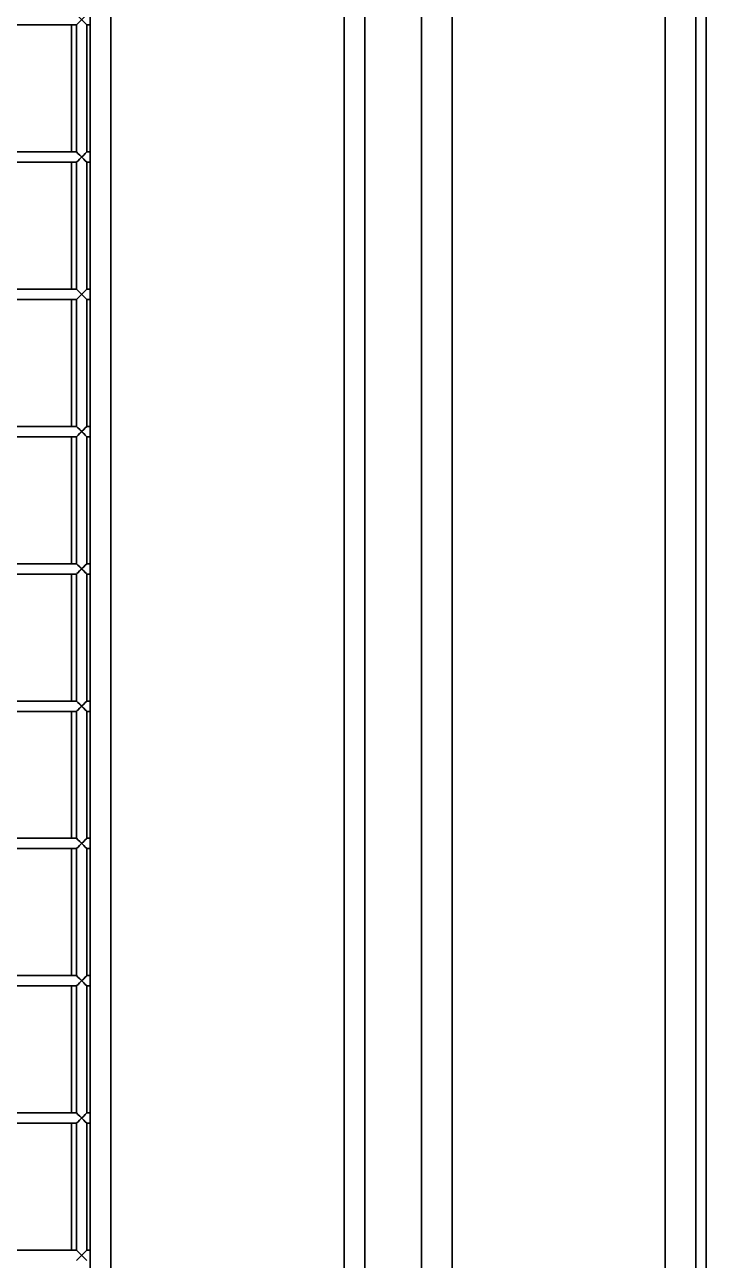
# Model space of a CAD drawing. Header units: millimetres. Extents: x 32496 to 166256, y 3504 to 23939.
# Drawn here: x 48784 to 48982.6, y 11364.1 to 11724.1 of the extents above; entities that cross this region are included whole.
import ezdxf

# ---------------------------------------------------------------- set-up
doc = ezdxf.new("R2010")
doc.units = ezdxf.units.MM
doc.layers.get('0').update_dxf_attribs({"lineweight": 35})

msp = doc.modelspace()

# ---------------------------------------------------------------- linework, layer by layer
at = {"linetype": 'Continuous'}
for p, q in [((48970.64, 10877.575), (48970.64, 13396.575)), ((48979.64, 13396.575), (48979.64, 10877.575)), ((48982.64, 13396.575), (48982.64, 10877.575)), ((48803.14, 11759.435), (48803.14, 11134.075)), ((48809.14, 11115.694), (48809.14, 11758.457)), ((48877.14, 11749.575), (48877.14, 11124.575)), ((48883.14, 11124.575), (48883.14, 11749.575)), ((48899.64, 11124.575), (48899.64, 11749.575)), ((48908.64, 11124.575), (48908.64, 11749.575)), ((48799.14, 11727.075), (48802.14, 11724.075)), ((48799.14, 11724.075), (48802.14, 11727.075)), ((48762.14, 11724.075), (48799.14, 11724.075)), ((48797.64, 11724.075), (48797.64, 11687.075)), ((48799.14, 11724.075), (48799.14, 11687.075)), ((48802.14, 11724.075), (48803.14, 11724.075)), ((48802.14, 11724.075), (48802.14, 11687.075)), ((48762.14, 11687.075), (48799.14, 11687.075)), ((48799.14, 11687.075), (48802.14, 11684.075)), ((48799.14, 11684.075), (48802.14, 11687.075)), ((48802.14, 11687.075), (48803.14, 11687.075)), ((48762.14, 11684.075), (48799.14, 11684.075)), ((48797.64, 11684.075), (48797.64, 11647.075)), ((48799.14, 11684.075), (48799.14, 11647.075)), ((48802.14, 11684.075), (48803.14, 11684.075)), ((48802.14, 11684.075), (48802.14, 11647.075)), ((48762.14, 11647.075), (48799.14, 11647.075)), ((48799.14, 11647.075), (48802.14, 11644.075)), ((48799.14, 11644.075), (48802.14, 11647.075)), ((48802.14, 11647.075), (48803.14, 11647.075)), ((48762.14, 11644.075), (48799.14, 11644.075)), ((48797.64, 11644.075), (48797.64, 11607.075)), ((48799.14, 11644.075), (48799.14, 11607.075)), ((48802.14, 11644.075), (48803.14, 11644.075)), ((48802.14, 11644.075), (48802.14, 11607.075)), ((48762.14, 11607.075), (48799.14, 11607.075)), ((48799.14, 11607.075), (48802.14, 11604.075)), ((48799.14, 11604.075), (48802.14, 11607.075)), ((48802.14, 11607.075), (48803.14, 11607.075)), ((48762.14, 11604.075), (48799.14, 11604.075)), ((48797.64, 11604.075), (48797.64, 11567.075)), ((48799.14, 11604.075), (48799.14, 11567.075)), ((48802.14, 11604.075), (48803.14, 11604.075)), ((48802.14, 11604.075), (48802.14, 11567.075)), ((48762.14, 11567.075), (48799.14, 11567.075)), ((48799.14, 11567.075), (48802.14, 11564.075)), ((48799.14, 11564.075), (48802.14, 11567.075)), ((48802.14, 11567.075), (48803.14, 11567.075)), ((48762.14, 11564.075), (48799.14, 11564.075)), ((48797.64, 11564.075), (48797.64, 11527.075)), ((48799.14, 11564.075), (48799.14, 11527.075)), ((48802.14, 11564.075), (48803.14, 11564.075)), ((48802.14, 11564.075), (48802.14, 11527.075)), ((48762.14, 11527.075), (48799.14, 11527.075)), ((48762.14, 11524.075), (48799.14, 11524.075)), ((48797.64, 11524.075), (48797.64, 11487.075)), ((48799.14, 11527.075), (48802.14, 11524.075)), ((48799.14, 11524.075), (48802.14, 11527.075)), ((48799.14, 11524.075), (48799.14, 11487.075)), ((48802.14, 11527.075), (48803.14, 11527.075)), ((48802.14, 11524.075), (48803.14, 11524.075)), ((48802.14, 11524.075), (48802.14, 11487.075)), ((48762.14, 11487.075), (48799.14, 11487.075)), ((48762.14, 11484.075), (48799.14, 11484.075)), ((48797.64, 11484.075), (48797.64, 11447.075)), ((48799.14, 11487.075), (48802.14, 11484.075)), ((48799.14, 11484.075), (48802.14, 11487.075)), ((48799.14, 11484.075), (48799.14, 11447.075)), ((48802.14, 11487.075), (48803.14, 11487.075)), ((48802.14, 11484.075), (48803.14, 11484.075)), ((48802.14, 11484.075), (48802.14, 11447.075)), ((48762.14, 11447.075), (48799.14, 11447.075)), ((48799.14, 11447.075), (48802.14, 11444.075)), ((48799.14, 11444.075), (48802.14, 11447.075)), ((48802.14, 11447.075), (48803.14, 11447.075)), ((48762.14, 11444.075), (48799.14, 11444.075)), ((48797.64, 11444.075), (48797.64, 11407.075)), ((48799.14, 11444.075), (48799.14, 11407.075)), ((48802.14, 11444.075), (48803.14, 11444.075)), ((48802.14, 11444.075), (48802.14, 11407.075)), ((48762.14, 11407.075), (48799.14, 11407.075)), ((48799.14, 11407.075), (48802.14, 11404.075)), ((48799.14, 11404.075), (48802.14, 11407.075)), ((48802.14, 11407.075), (48803.14, 11407.075)), ((48762.14, 11404.075), (48799.14, 11404.075)), ((48797.64, 11404.075), (48797.64, 11367.075)), ((48799.14, 11404.075), (48799.14, 11367.075)), ((48802.14, 11404.075), (48803.14, 11404.075)), ((48802.14, 11404.075), (48802.14, 11367.075)), ((48762.14, 11367.075), (48799.14, 11367.075)), ((48799.14, 11367.075), (48802.14, 11364.075)), ((48799.14, 11364.075), (48802.14, 11367.075)), ((48802.14, 11367.075), (48803.14, 11367.075))]:
    msp.add_line(p, q, dxfattribs=at)
for points in [[(48799.14, 11687.075), (48799.57, 11686.645), (48800.06, 11686.155), (48801.229, 11684.986)], [(48800.64, 11685.575), (48801.227, 11686.162), (48801.702, 11686.638), (48802.025, 11686.961)], [(48800.64, 11685.575), (48800.049, 11684.985), (48799.579, 11684.515), (48799.254, 11684.19)], [(48802.024, 11684.192), (48801.701, 11684.514), (48801.229, 11684.986)], [(48799.14, 11647.075), (48799.57, 11646.645), (48800.06, 11646.155), (48801.229, 11644.986)], [(48800.64, 11645.575), (48801.227, 11646.162), (48801.702, 11646.638), (48802.025, 11646.961)], [(48800.64, 11645.575), (48800.049, 11644.985), (48799.579, 11644.515), (48799.254, 11644.19)], [(48802.024, 11644.192), (48801.701, 11644.514), (48801.229, 11644.986)], [(48799.14, 11607.075), (48799.57, 11606.645), (48800.06, 11606.155), (48801.229, 11604.986)], [(48800.64, 11605.575), (48801.227, 11606.162), (48801.702, 11606.638), (48802.025, 11606.961)], [(48800.64, 11605.575), (48800.049, 11604.985), (48799.579, 11604.515), (48799.254, 11604.19)], [(48802.024, 11604.192), (48801.701, 11604.514), (48801.229, 11604.986)], [(48799.14, 11567.075), (48799.57, 11566.645), (48800.06, 11566.155), (48801.229, 11564.986)], [(48800.64, 11565.575), (48801.227, 11566.162), (48801.702, 11566.638), (48802.025, 11566.961)], [(48800.64, 11565.575), (48800.049, 11564.985), (48799.579, 11564.515), (48799.254, 11564.19)], [(48802.024, 11564.192), (48801.701, 11564.514), (48801.229, 11564.986)], [(48799.14, 11527.075), (48799.57, 11526.645), (48800.06, 11526.155), (48801.229, 11524.986)], [(48800.64, 11525.575), (48800.049, 11524.985), (48799.579, 11524.515), (48799.254, 11524.19)], [(48800.64, 11525.575), (48801.227, 11526.162), (48801.702, 11526.638), (48802.025, 11526.961)], [(48802.024, 11524.192), (48801.701, 11524.514), (48801.229, 11524.986)], [(48799.14, 11487.075), (48799.57, 11486.645), (48800.06, 11486.155), (48801.229, 11484.986)], [(48800.64, 11485.575), (48800.049, 11484.985), (48799.579, 11484.515), (48799.254, 11484.19)], [(48800.64, 11485.575), (48801.227, 11486.162), (48801.702, 11486.638), (48802.025, 11486.961)], [(48802.024, 11484.192), (48801.701, 11484.514), (48801.229, 11484.986)], [(48799.14, 11447.075), (48799.57, 11446.645), (48800.06, 11446.155), (48801.229, 11444.986)], [(48800.64, 11445.575), (48800.049, 11444.985), (48799.579, 11444.515), (48799.254, 11444.19)], [(48800.64, 11445.575), (48801.227, 11446.162), (48801.702, 11446.638), (48802.025, 11446.961)], [(48802.024, 11444.192), (48801.701, 11444.514), (48801.229, 11444.986)], [(48799.14, 11407.075), (48799.57, 11406.645), (48800.06, 11406.155), (48801.229, 11404.986)], [(48800.64, 11405.575), (48800.049, 11404.985), (48799.579, 11404.515), (48799.254, 11404.19)], [(48800.64, 11405.575), (48801.227, 11406.162), (48801.702, 11406.638), (48802.025, 11406.961)], [(48802.024, 11404.192), (48801.701, 11404.514), (48801.229, 11404.986)], [(48799.14, 11367.075), (48799.57, 11366.645), (48800.06, 11366.155), (48801.229, 11364.986)], [(48800.64, 11365.575), (48800.049, 11364.985), (48799.579, 11364.515), (48799.254, 11364.19)], [(48800.64, 11365.575), (48801.227, 11366.162), (48801.702, 11366.638), (48802.025, 11366.961)], [(48802.024, 11364.192), (48801.701, 11364.514), (48801.229, 11364.986)]]:
    msp.add_lwpolyline(points, dxfattribs=at)

doc.saveas('drawing.dxf')
